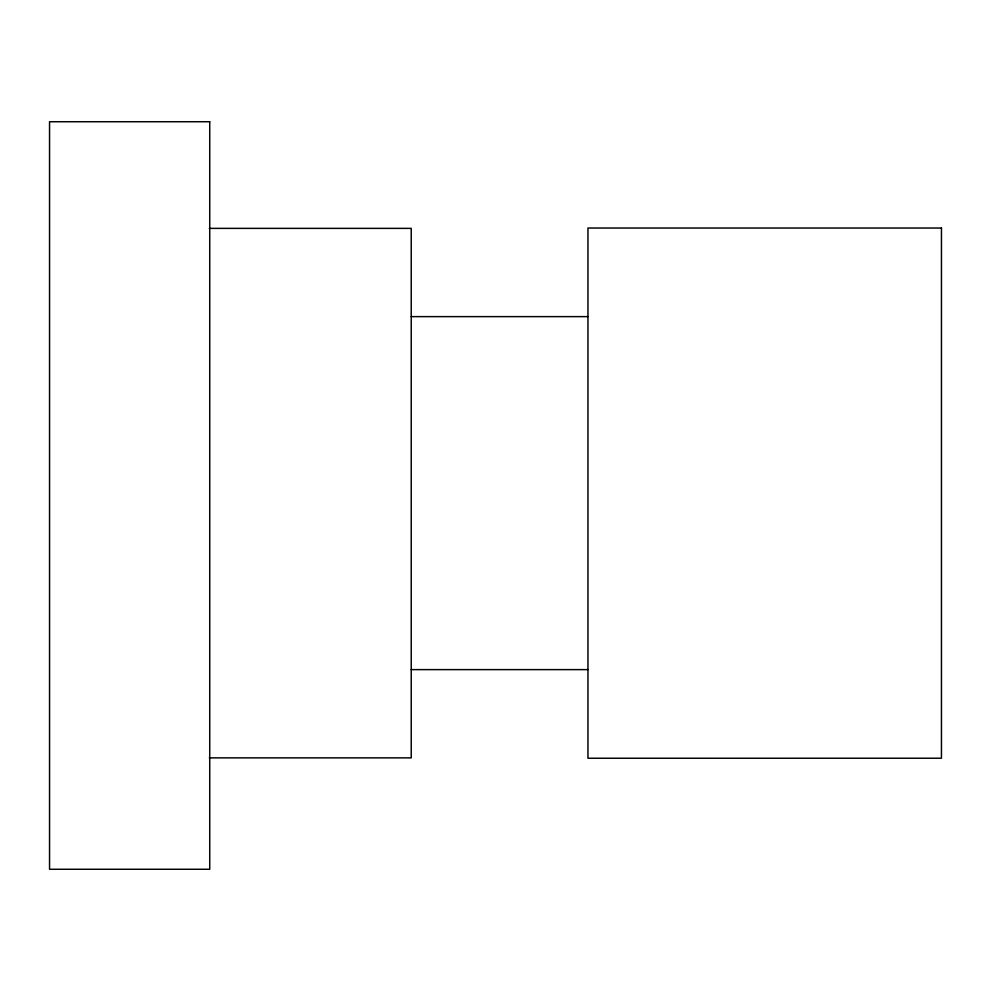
<?xml version="1.0" encoding="UTF-8"?>
<svg xmlns="http://www.w3.org/2000/svg" width="991" height="991" viewBox="0 0 991 991"><rect width="100%" height="100%" fill="white"/><g stroke="black" fill="none" stroke-linecap="round" stroke-linejoin="round"><path stroke-width="1.49" d="M209.312 228.376L411.228 228.376L411.228 757.867L209.312 757.867M411.228 316.625L587.96 316.625M411.228 669.619L587.96 669.619M209.733 121.732L49.55 121.732L49.55 869.268L209.733 869.268L209.733 121.732M941.45 228.029L587.96 228.029L587.96 758.251L941.45 758.226L941.45 228.029"/></g></svg>
